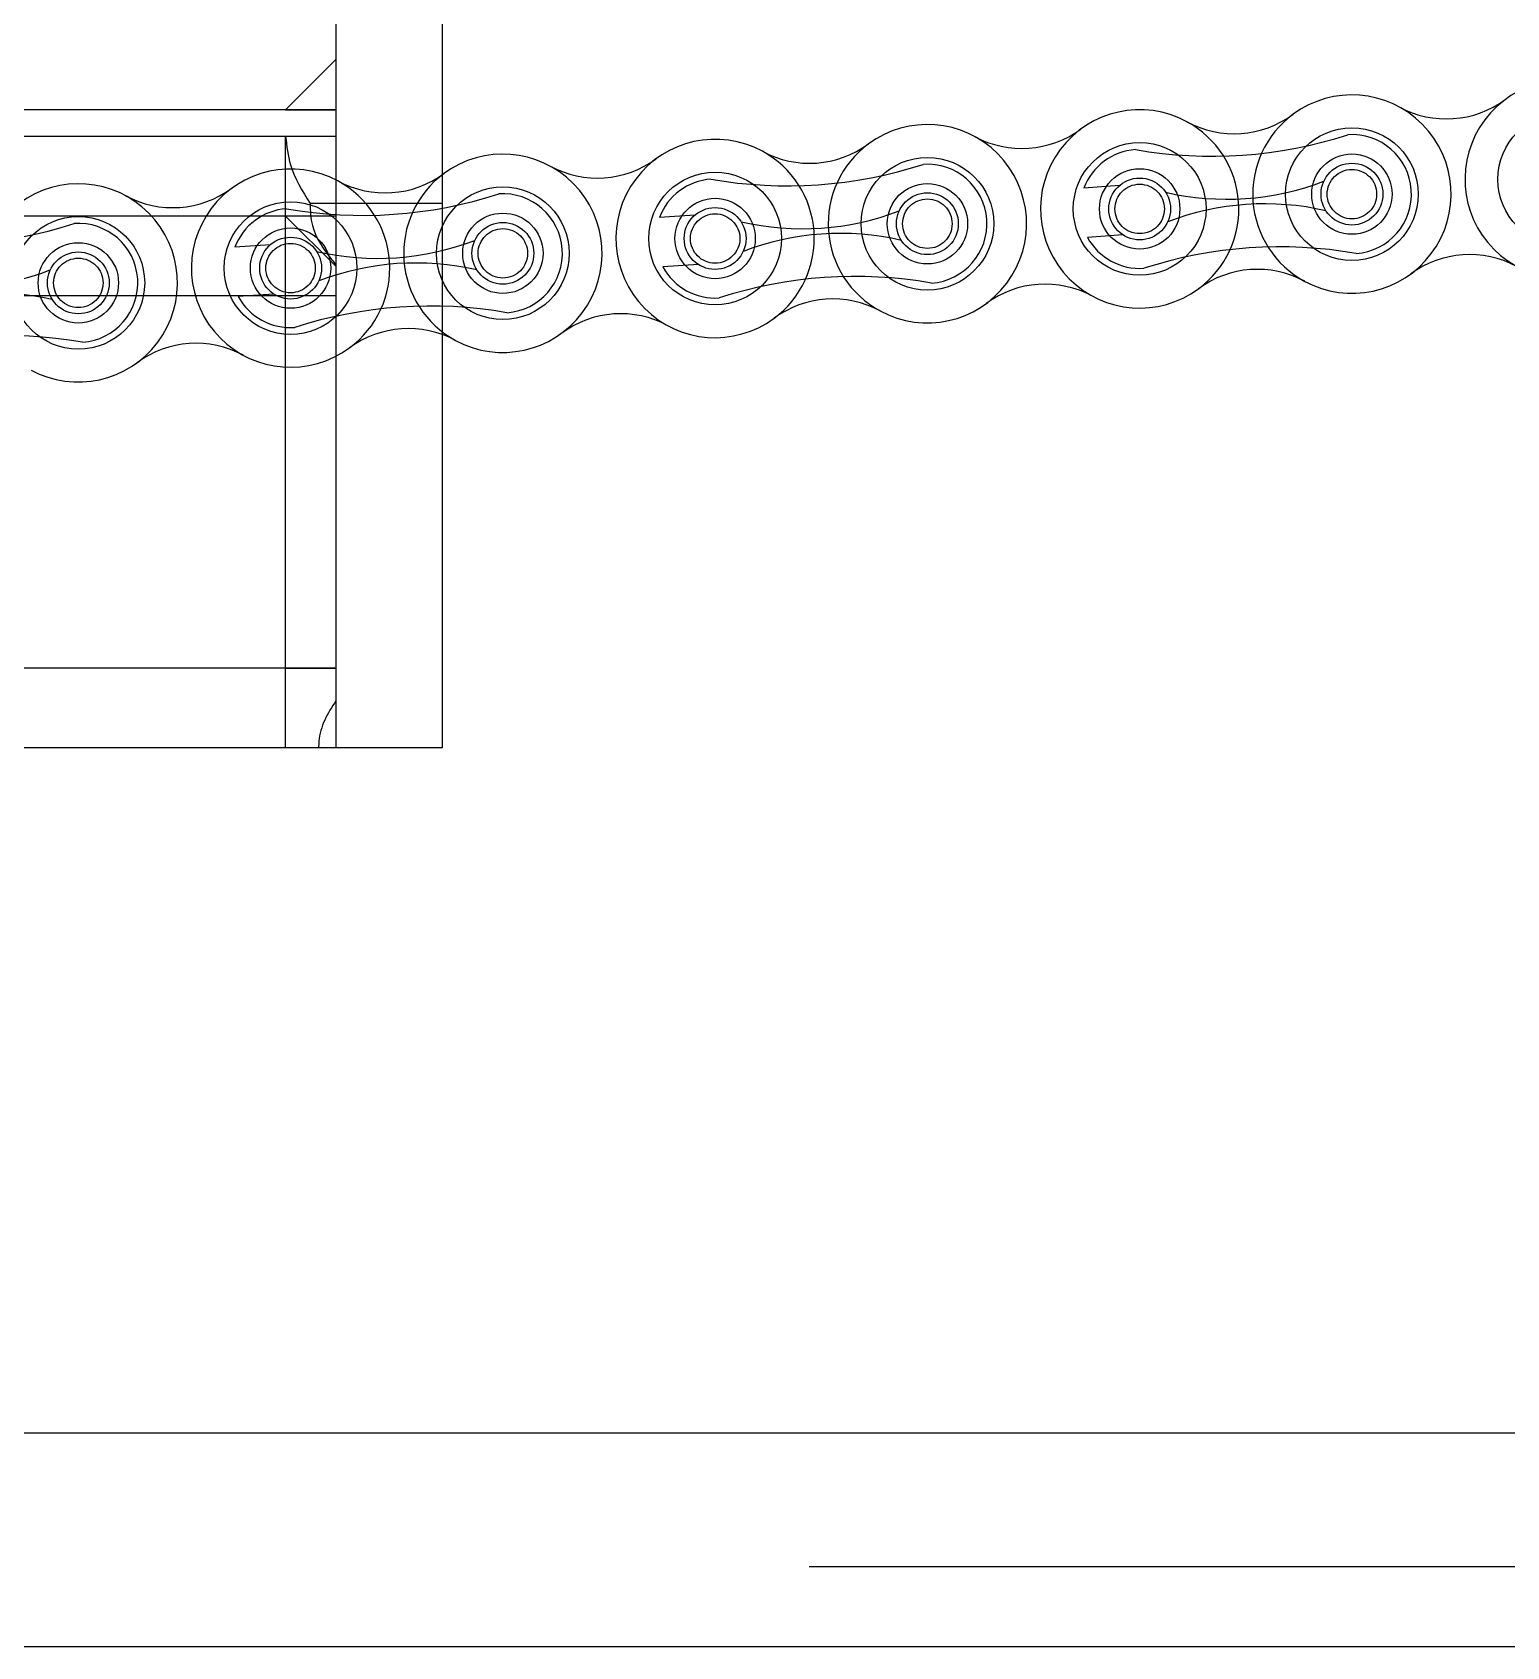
# Model space of a CAD drawing. Header units: metres. Extents: x 0 to 63075, y 0 to 44550.
# Drawn here: x 36525.3 to 36613.3, y 35022.3 to 35118.6 of the extents above; entities that cross this region are included whole.
import ezdxf

# ---------------------------------------------------------------- set-up
doc = ezdxf.new("R2010")
doc.units = ezdxf.units.M
doc.header["$LTSCALE"] = 75
doc.linetypes.add('HIDDEN2', pattern=[4.7625, 3.175, -1.5875])
for name, color, linetype in [('SDM', 7, 'Continuous'), ('SL4', 4, 'Continuous'), ('ST1', 7, 'HIDDEN2')]:
    doc.layers.add(name, color=color, linetype=linetype)

# ---------------------------------------------------------------- blocks, each defined once
blk = doc.blocks.new('A$Cf5e9a517')
at = {"layer": 'SL4'}
for p, q in [((381.194, 1654.2), (381.194, 1542.5)), ((387.544, 1654.2), (387.544, 1542.5)), ((381.194, 1551.1), (378.194, 1548.1)), ((381.194, 1551.1), (381.194, 1548.1)), ((381.194, 1548.1), (330.737, 1548.1)), ((378.194, 1548.1), (381.194, 1548.1)), ((381.194, 1548.1), (381.194, 1546.507)), ((381.194, 1546.507), (330.025, 1546.507)), ((381.194, 1546.507), (378.194, 1546.507)), ((378.194, 1541.75), (378.194, 1546.507)), ((381.194, 1546.507), (381.194, 1542.5)), ((381.194, 1542.5), (379.657, 1542.5)), ((381.194, 1542.5), (381.194, 1538.841)), ((387.544, 1542.5), (381.194, 1542.5)), ((381.194, 1542.5), (381.194, 1510)), ((387.544, 1542.5), (387.544, 1510)), ((378.194, 1541.75), (327.734, 1541.75)), ((381.194, 1538.75), (378.194, 1541.75)), ((378.194, 1536.987), (378.194, 1541.75)), ((378.194, 1536.987), (326.194, 1536.987)), ((381.194, 1536.987), (378.194, 1536.987)), ((378.194, 1514.757), (378.194, 1536.987)), ((378.194, 1514.757), (309.219, 1514.757)), ((378.194, 1514.757), (381.194, 1514.757)), ((378.194, 1510), (378.194, 1514.757)), ((381.194, 1512.819), (381.194, 1510)), ((378.194, 1510), (304.709, 1510)), ((381.194, 1510), (380.165, 1510)), ((387.544, 1510), (381.194, 1510)), ((54.762, 1469.112), (957.263, 1469.112)), ((957.263, 1456.35), (244.75, 1456.35))]:
    blk.add_line(p, q, dxfattribs=at)
for points, knots in [([(378.194, 1546.507), (378.26, 1545.928), (378.425, 1544.486), (379.196, 1543.244), (379.657, 1542.5)], [0, 0, 0, 0, 0.40124, 1, 1, 1, 1]), ([(379.657, 1542.5), (379.669, 1542.058), (379.701, 1540.877), (380.509, 1539.675), (381.111, 1538.942), (381.194, 1538.841)], [0, 0, 0, 0, 0.3402665, 0.9089947, 1, 1, 1, 1]), ([(381.194, 1512.819), (380.953, 1512.44), (380.464, 1511.67), (380.179, 1510.698), (380.167, 1510.134), (380.165, 1510)], [0, 0, 0, 0, 0.424288, 0.863023, 1, 1, 1, 1]), ([(380.165, 1510), (379.799, 1510), (379.058, 1510), (378.315, 1510), (378.227, 1510), (378.194, 1510)], [0, 0, 0, 0, 0.37786, 0.765345, 1, 1, 1, 1])]:
    blk.add_open_spline(points, degree=3, knots=knots, dxfattribs=at)
at = {"layer": 'ST1'}
for p, q in [((378.194, 1546.507), (91.194, 1546.507)), ((427.962, 1543.571), (425.843, 1543.423)), ((381.194, 1541.75), (378.194, 1541.75)), ((402.623, 1541.805), (400.504, 1541.657)), ((377.285, 1540.039), (375.166, 1539.891)), ((428.167, 1540.626), (426.048, 1540.478)), ((402.828, 1538.86), (400.71, 1538.712)), ((377.49, 1537.094), (375.371, 1536.946)), ((381.194, 1536.987), (81.194, 1536.987)), ((381.194, 1536.987), (378.194, 1536.987)), ((381.194, 1514.757), (86.437, 1514.757)), ((381.194, 1514.757), (378.194, 1514.757)), ((380.165, 1510), (378.194, 1510)), ((4.763, 1469.112), (1004.763, 1469.112)), ((1004.763, 1461.112), (4.763, 1461.112))]:
    blk.add_line(p, q, dxfattribs=at)
for centre, radius in [((454.507, 1543.941), 3.96), ((441.838, 1543.058), 3.96), ((429.169, 1542.175), 3.96), ((416.499, 1541.292), 3.96), ((441.838, 1543.058), 2.398), ((441.838, 1543.058), 1.845), ((403.83, 1540.409), 3.96), ((429.169, 1542.175), 2.398), ((429.169, 1542.175), 1.845), ((441.838, 1543.058), 1.476), ((391.161, 1539.526), 3.96), ((416.499, 1541.292), 2.398), ((416.499, 1541.292), 1.845), ((429.169, 1542.175), 1.476), ((378.491, 1538.643), 3.96), ((391.161, 1539.526), 2.398), ((403.83, 1540.409), 2.399), ((403.83, 1540.409), 1.845), ((416.499, 1541.292), 1.476), ((365.822, 1537.76), 3.96), ((378.491, 1538.643), 2.398), ((391.161, 1539.526), 1.845), ((391.161, 1539.526), 1.476), ((403.83, 1540.409), 1.476), ((365.822, 1537.76), 2.398), ((378.491, 1538.643), 1.845), ((378.491, 1538.643), 1.476), ((365.822, 1537.76), 1.845), ((365.822, 1537.76), 1.476)]:
    blk.add_circle(centre, radius, dxfattribs=at)
for centre, radius, start, end in [((454.507, 1543.941), 5.92, 61.55346, 306.42008), ((441.838, 1543.058), 5.92, 241.55346, 126.42008), ((447.478, 1553.469), 5.92, 241.55346, 306.42008), ((429.169, 1542.175), 5.92, 61.55346, 306.42008), ((434.808, 1552.586), 5.92, 241.55346, 306.42008), ((441.838, 1543.058), 5.92, 126.42002, 241.55351), ((416.499, 1541.292), 5.92, 241.55346, 126.42008), ((422.139, 1551.703), 5.92, 241.55346, 306.42008), ((429.169, 1542.175), 5.92, 306.42002, 61.55351), ((403.83, 1540.409), 5.92, 61.55346, 306.42008), ((409.47, 1550.82), 5.92, 241.55346, 306.42008), ((416.499, 1541.292), 5.92, 126.42002, 241.55351), ((433.48, 1571.643), 26.322, 260.02692, 287.94662), ((441.838, 1543.058), 3.552, 273.98677, 93.98677), ((391.161, 1539.526), 5.92, 241.55346, 126.42008), ((396.801, 1549.937), 5.92, 241.55346, 306.42008), ((408.142, 1569.877), 26.322, 260.02692, 287.94662), ((403.83, 1540.409), 5.92, 306.42002, 61.55351), ((416.499, 1541.292), 3.552, 273.98677, 93.98677), ((429.169, 1542.175), 3.552, 93.98677, 159.43341), ((378.491, 1538.643), 5.92, 61.55346, 306.42008), ((384.131, 1549.054), 5.92, 241.55346, 306.42008), ((378.491, 1538.643), 5.92, 306.42002, 61.55351), ((391.161, 1539.526), 5.92, 126.42002, 241.55351), ((403.83, 1540.409), 3.552, 93.98677, 159.43341), ((365.822, 1537.76), 5.92, 241.55346, 126.42008), ((371.462, 1548.171), 5.92, 241.55346, 306.42008), ((382.803, 1568.111), 26.322, 260.02692, 287.94662), ((391.161, 1539.526), 3.552, 273.98677, 93.98677), ((434.366, 1558.929), 16.175, 256.97977, 290.99377), ((378.491, 1538.643), 3.552, 93.98677, 159.43341), ((409.028, 1557.164), 16.175, 256.97977, 290.99377), ((436.64, 1526.304), 16.175, 76.97977, 110.99377), ((357.465, 1566.345), 26.322, 260.02692, 287.94662), ((365.822, 1537.76), 3.552, 273.98677, 93.98677), ((383.689, 1555.398), 16.175, 256.97977, 290.99377), ((411.302, 1524.538), 16.175, 76.97977, 110.99377), ((429.169, 1542.175), 3.552, 208.54013, 273.98677), ((437.526, 1513.59), 26.322, 80.02692, 107.94662), ((448.867, 1533.531), 5.92, 61.55346, 126.42008), ((358.351, 1553.632), 16.175, 256.97977, 290.99377), ((385.963, 1522.772), 16.175, 76.97977, 110.99377), ((403.83, 1540.409), 3.552, 208.54013, 273.98677), ((412.188, 1511.824), 26.322, 80.02692, 107.94662), ((436.198, 1532.648), 5.92, 61.55346, 126.42008), ((360.625, 1521.006), 16.175, 76.97977, 110.99377), ((423.529, 1531.765), 5.92, 61.55346, 126.42008), ((378.491, 1538.643), 3.552, 208.54013, 273.98677), ((386.849, 1510.058), 26.322, 80.02692, 107.94662), ((410.859, 1530.882), 5.92, 61.55346, 126.42008), ((398.19, 1529.999), 5.92, 61.55346, 126.42008), ((361.511, 1508.293), 26.322, 80.02692, 107.94662), ((385.521, 1529.116), 5.92, 61.55346, 126.42008), ((372.852, 1528.233), 5.92, 61.55346, 126.42008)]:
    blk.add_arc(centre, radius, start, end, dxfattribs=at)

msp = doc.modelspace()

# ---------------------------------------------------------------- block references
at = {"layer": 'SDM'}
msp.add_blockref('A$Cf5e9a517', (36162.252, 33565.919), dxfattribs=at)

doc.saveas('drawing.dxf')
